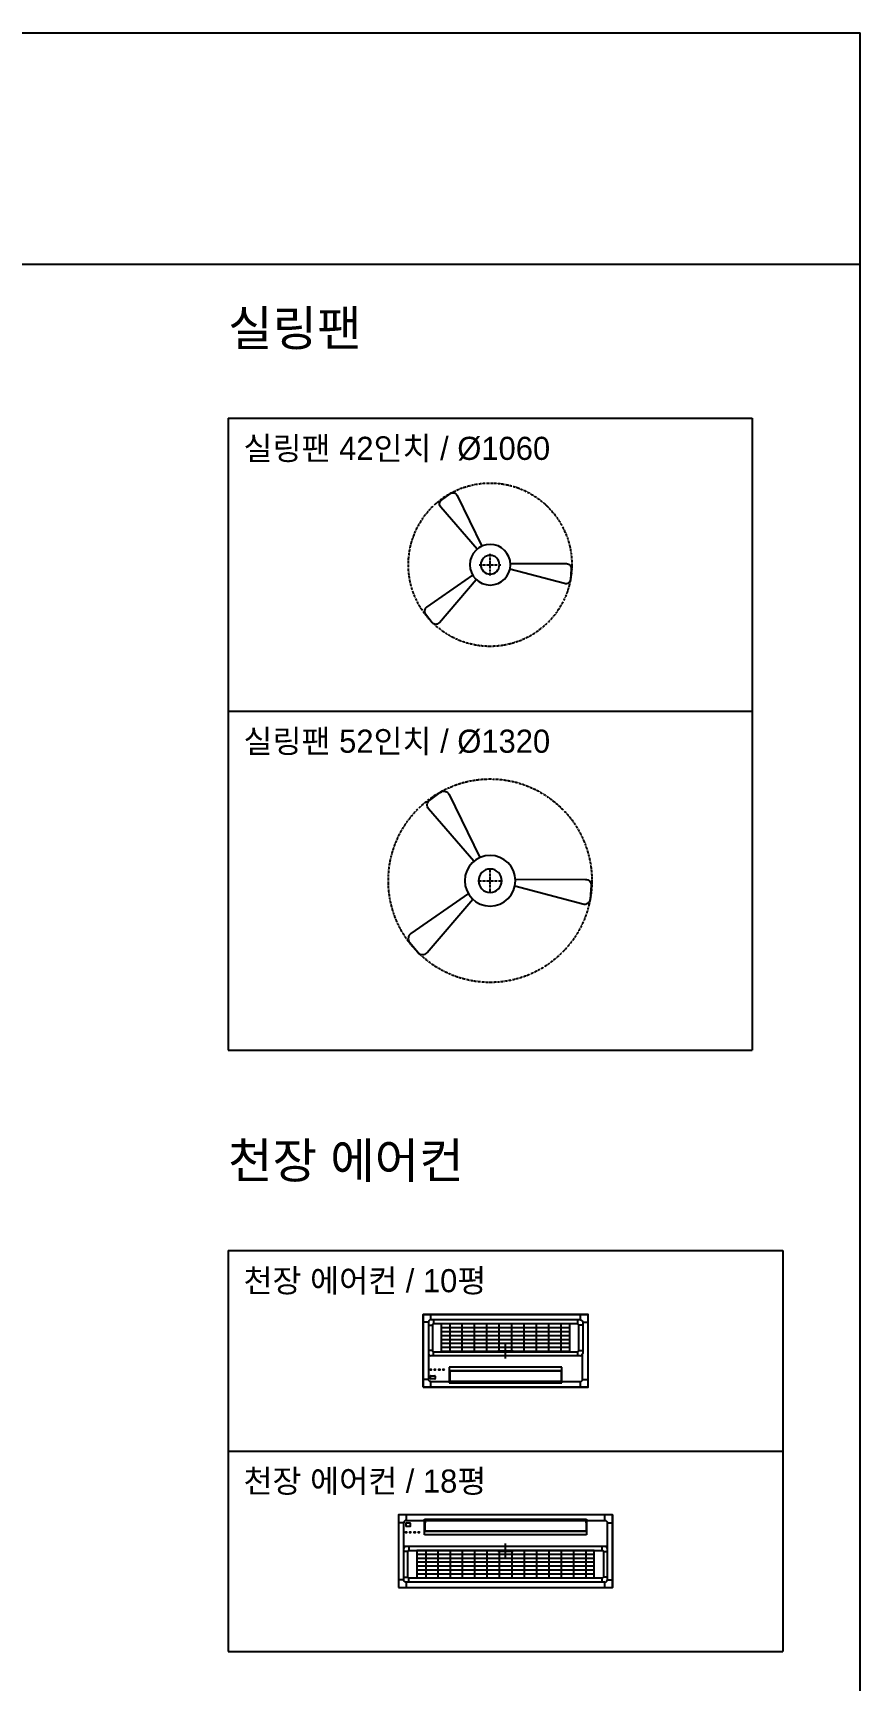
# Model space of a CAD drawing. Header units: millimetres. Extents: x 488786 to 747986, y 25193 to 95000.
# Drawn here: x 605034 to 610400, y 84314 to 95000 of the extents above; entities that cross this region are included whole.
import ezdxf

# ---------------------------------------------------------------- set-up
doc = ezdxf.new("R2010")
doc.units = ezdxf.units.MM
doc.linetypes.add('CEN', pattern=[25, 15, -4, 2, -4])
for name, color, linetype in [('1. CEN', 9, 'CEN'), ('10. ETC', 251, 'Continuous'), ('6. FUR1', 181, 'Continuous'), ('9. HAT', 252, 'Continuous')]:
    doc.layers.add(name, color=color, linetype=linetype)
doc.layers.add('A-텍스트', color=7, linetype='Continuous', lineweight=13)
doc.styles.add('YUHIHA_TEXT', font='Pretendard-Regular.ttf')

# ---------------------------------------------------------------- blocks, each defined once
blk = doc.blocks.new('YUHIHA_HVAC_CeilingFan_42Inch_Geometry')
at = {"layer": '1. CEN'}
for points in [[(-70, 0), (70, 0)], [(0, -70), (0, 70)]]:
    blk.add_lwpolyline(points, dxfattribs=at)
blk.add_circle((0, 0), 530, dxfattribs=at)
at = {"layer": '6. FUR1', "extrusion": (0, 0, -1)}
for points in [[(84.85652783168189, 100.9310557969438), (320.7017498086643, 374.3353970106691, 0.4360184581088266), (315.7817062920949, 418.6571156154096), (259.5425954338134, 460.3470940653933, 0.4684089588794011), (214.1070229980105, 449.3146597915184), (52.79853921023459, 120.8305532438535)], [(-131.5798021829615, 8.629252427155732), (-496.4109228899615, 6.983816929365275, 0.4360184581087897), (-526.6100596748073, -25.8282800126326), (-521.1286649463509, -95.61972794946631, 0.4684089588794257), (-482.9749628001009, -122.6456573712203), (-128.7488312362329, -28.48590520364814)], [(113.3390126516897, -67.3941878138139), (413.1139857960661, -275.3350918480137, -0.43601845810877), (419.4254160874189, -319.4801642339298), (375.3882301461636, -373.9009153098596, -0.4684089588794137), (328.6372385252253, -374.5722058805841), (89.98926443777599, -96.38278179158806)]]:
    blk.add_lwpolyline(points, format="xyb", dxfattribs=at)
at = {"layer": '6. FUR1', "color": 241, "linetype": 'Continuous', "lineweight": -3, "extrusion": (0, 0, -1)}
for radius in [131.8624599343875, 60.85959689279424]:
    blk.add_circle((0, 0), radius, dxfattribs=at)
blk = doc.blocks.new('YUHIHA_HVAC_CeilingFan_42Inch_Plan')
at = {"layer": '6. FUR1'}
blk.add_blockref('YUHIHA_HVAC_CeilingFan_42Inch_Geometry', (0, 0), dxfattribs=at)
blk = doc.blocks.new('YUHIHA_HVAC_CeilingFan_52Inch_Geometry')
at = {"layer": '1. CEN'}
for points in [[(-70, 0), (70, 0)], [(0, -70), (0, 70)]]:
    blk.add_lwpolyline(points, dxfattribs=at)
blk.add_circle((0, 0), 660, dxfattribs=at)
at = {"layer": '6. FUR1', "extrusion": (0, 0, -1)}
for points in [[(105.6703931488737, 125.6877298603504), (399.3644431579451, 466.153513258585, 0.4360184581088266), (393.2375965146638, 521.3465968040982), (323.2039867666317, 573.2624190248316, 0.4684089588794011), (266.6238399597786, 559.5239159667981), (65.7491242995311, 150.4682361150044)], [(-163.854093284448, 10.74586151307449), (-618.1720926554262, 8.696828629021184, 0.4360184581087897), (-655.77856487807, -32.16351850627689), (-648.9526771030069, -119.0736234842334, 0.4684089588794257), (-601.4405197133457, -152.7285544622719), (-160.3287332375767, -35.47301402718585)], [(141.1391478303994, -83.92483765492216), (514.4438313686842, -342.8701143767539, -0.43601845810877), (522.3033483352629, -397.8432233856439), (467.4645884838974, -465.6124605745425, -0.4684089588794137), (409.2463725030975, -466.4484073229833), (112.0621028847672, -120.0238414763153)]]:
    blk.add_lwpolyline(points, format="xyb", dxfattribs=at)
at = {"layer": '6. FUR1', "color": 241, "linetype": 'Continuous', "lineweight": -3, "extrusion": (0, 0, -1)}
for radius in [164.2060821824448, 75.78742254574377]:
    blk.add_circle((0, 0), radius, dxfattribs=at)
blk = doc.blocks.new('YUHIHA_HVAC_CeilingFan_52Inch_Plan')
at = {"layer": '6. FUR1'}
blk.add_blockref('YUHIHA_HVAC_CeilingFan_52Inch_Geometry', (0, 0), dxfattribs=at)
blk = doc.blocks.new('YUHIHA_HVAC_CeilingAC_10Pyeong_Geometry')
at = {"layer": '6. FUR1', "color": 241, "linetype": 'Continuous', "lineweight": -3}
for p, q in [((0, 469.9999100000277), (1070, 469.9999100000277)), ((0, 0), (0, 469.9999100000277)), ((1070, 0), (1070, 469.9999100000277)), ((1070, 0), (0, 0))]:
    blk.add_line(p, q, dxfattribs=at)
at = {"layer": '6. FUR1', "linetype": 'Continuous'}
blk.add_lwpolyline([(0, 0), (1070, 0), (1070, 470), (0, 470)], close=True, dxfattribs=at)
at = {"layer": '9. HAT', "linetype": 'Continuous'}
for p, q in [((50, 435.4833766095981), (50, 469.9999100000277)), ((67.51250959648314, 435.4834038290137), (67.51120000001538, 409.4999215851422)), ((1002.487501226664, 435.4834038289555), (1002.488799999992, 409.4999215851422)), ((1020, 470), (1020, 435.4834066095937)), ((34.51724000002287, 419.999919574504), (0, 419.999919574504)), ((60.5124100000321, 402.4999229255627), (60.5124100000321, 236.4999547127809)), ((1002.487599999993, 409.4999215851422), (67.5124100000321, 409.4999215851422)), ((119.7000000000262, 401.1819931779464), (119.7000000000262, 408.8178517157648)), ((119.7000000000262, 392.6319948151504), (119.7000000000262, 400.2678533529834)), ((119.7000000000262, 384.081996452398), (119.7000000000262, 391.7178549902019)), ((950.2999999999955, 384.081996452398), (119.7000000000262, 384.081996452398)), ((119.7000000000262, 375.5319980896456), (119.7000000000262, 383.1678566274349)), ((119.7000000000262, 366.9819997268642), (119.7000000000262, 374.6178582646826)), ((119.7000000000262, 358.4320013641118), (119.7000000000262, 366.0678599019301)), ((950.2999999999955, 358.4320013640827), (119.7000000000262, 358.4320013641118)), ((119.7000000000262, 349.8820030013304), (119.7000000000262, 357.5178615391487)), ((119.7000000000262, 341.3320046385634), (119.7000000000262, 348.9678631763672)), ((119.7000000000262, 332.782006275811), (119.7000000000262, 340.4178648136149)), ((950.2999999999955, 332.782006275811), (119.7000000000262, 332.782006275811)), ((119.7000000000262, 324.2320079130295), (119.7000000000262, 331.8678664508479)), ((119.7000000000262, 315.6820095502772), (119.7000000000262, 323.3178680880956)), ((175.0486149999851, 229.499956053216), (175.0486149999851, 409.4999215851422)), ((253.8485249999794, 229.499956053216), (253.8485249999794, 409.4999215851422)), ((333.8485249999794, 229.499956053216), (333.8485249999794, 409.4999215851422)), ((413.8485249999794, 229.499956053216), (413.8485249999794, 409.4999215851422)), ((493.8485249999794, 229.499956053216), (493.8485249999794, 409.4999215851422)), ((574.9513850000368, 229.499956053216), (574.9513850000368, 409.4999215851422)), ((654.9513850000368, 229.499956053216), (654.9513850000368, 409.4999215851422)), ((734.9513850000368, 229.499956053216), (734.9513850000368, 409.4999215851422)), ((814.9513850000368, 229.499956053216), (814.9513850000368, 409.4999215851422)), ((894.9513850000368, 229.499956053216), (894.9513850000368, 409.4999215851422)), ((950.2999999999955, 408.8178517157357), (950.2999999999955, 401.1819931779173)), ((950.2999999999955, 400.2678533529834), (950.2999999999955, 392.6319948151504)), ((950.2999999999955, 391.7178549902019), (950.2999999999955, 384.081996452398)), ((950.2999999999955, 383.1678566274349), (950.2999999999955, 375.5319980896456)), ((950.2999999999955, 374.6178582646826), (950.2999999999955, 366.9819997268642)), ((950.2999999999955, 366.0678599019011), (950.2999999999955, 358.4320013640827)), ((950.2999999999955, 357.5178615391487), (950.2999999999955, 349.8820030013304)), ((950.2999999999955, 348.9678631763672), (950.2999999999955, 341.3320046385634)), ((950.2999999999955, 340.4178648136149), (950.2999999999955, 332.782006275811)), ((950.2999999999955, 331.8678664508479), (950.2999999999955, 324.2320079130295)), ((950.2999999999955, 323.3178680880665), (950.2999999999955, 315.6820095502481)), ((1009.487600000008, 236.4999547127809), (1009.487600000008, 402.4999229255627)), ((1035.483499999988, 419.999919574504), (1035.483499999988, 218.9988480640459)), ((1035.483499999988, 419.999919574504), (1070, 419.999919574504)), ((60.5124100000321, 236.4999547127809), (34.51737641730142, 236.4999547127809)), ((35.00001999998494, 215.178368795634), (35.00001999998494, 49.99999042553827)), ((67.51120000001538, 203.5258410269744), (67.51120000001538, 229.499956053216)), ((67.5124100000321, 229.499956053216), (1002.487599999993, 229.499956053216)), ((119.7000000000262, 307.1320111874957), (119.7000000000262, 314.7678697253141)), ((950.2999999999955, 307.1320111874957), (119.7000000000262, 307.1320111874957)), ((119.7000000000262, 298.5820128247433), (119.7000000000262, 306.2178713625326)), ((119.7000000000262, 290.0320144619764), (119.7000000000262, 297.6678729997802)), ((119.7000000000262, 281.4820160991949), (119.7000000000262, 289.1178746370278)), ((950.2999999999955, 281.4820160991949), (119.7000000000262, 281.4820160991949)), ((119.7000000000262, 272.9320177364425), (119.7000000000262, 280.5678762742609)), ((119.7000000000262, 264.382019373661), (119.7000000000262, 272.0178779114794)), ((119.7000000000262, 255.8320210109086), (119.7000000000262, 263.467879548698)), ((950.2999999999955, 255.8320210109086), (119.7000000000262, 255.8320210109086)), ((119.7000000000262, 247.2820226481417), (119.7000000000262, 254.9178811859456)), ((119.7000000000262, 238.7320242853603), (119.7000000000262, 246.3678828231932)), ((119.7000000000262, 230.1820259226078), (119.7000000000262, 237.8178844604408)), ((950.2999999999955, 230.1820259225788), (119.7000000000262, 230.1820259226078)), ((950.2999999999955, 314.7678697253141), (950.2999999999955, 307.1320111874957)), ((950.2999999999955, 306.2178713625326), (950.2999999999955, 298.5820128247433)), ((950.2999999999955, 297.6678729997802), (950.2999999999955, 290.0320144619764)), ((950.2999999999955, 289.1178746370278), (950.2999999999955, 281.4820160991949)), ((950.2999999999955, 280.5678762742318), (950.2999999999955, 272.9320177364134)), ((950.2999999999955, 272.0178779114794), (950.2999999999955, 264.382019373661)), ((950.2999999999955, 263.467879548698), (950.2999999999955, 255.8320210109086)), ((950.2999999999955, 254.9178811859456), (950.2999999999955, 247.2820226481417)), ((950.2999999999955, 246.3678828231932), (950.2999999999955, 238.7320242853603)), ((950.2999999999955, 237.8178844604117), (950.2999999999955, 230.1820259225788)), ((1002.488799999992, 229.499956053216), (1002.488799999992, 203.5258410269744)), ((1035, 49.99999042553827), (1035, 215.194878792463)), ((1020.001899999981, 203.5258410269744), (49.99899000000732, 203.5258410269744)), ((67.5123000000167, 206.4944104585302), (67.5123000000167, 206.4553304660221)), ((67.5124100000321, 205.4925406503899), (67.5124100000321, 205.723930606051)), ((900.500100000012, 127.9785954934778), (168.5748105558523, 127.9785954934778)), ((168.5748105558523, 127.9785954934778), (168.5748105558523, 28.14090461134037)), ((900.500100000012, 127.9784754934808), (169.4998899999846, 127.9784754934808)), ((900.500100000012, 28.14090461134037), (900.500100000012, 127.9785954934778)), ((1002.487599999993, 206.4944304584933), (1002.487599999993, 205.723930606051)), ((1002.487599999993, 205.723930606051), (1002.487599999993, 205.4925406503608)), ((35.00001999998494, 49.99999042553827), (0, 49.99999042553827)), ((47.85632999998052, 56.25022922870993), (47.85632999998052, 70.25022654785425)), ((50, 34.99987329791475), (168.5748105558523, 34.99987329791475)), ((50, 0), (50, 34.99987329791475)), ((51.25004000002082, 73.64393589796964), (75.2500400000208, 73.64393589796964)), ((75.2500400000208, 52.85651987853635), (51.25004000002082, 52.85651987853635)), ((78.64374999999562, 70.25022654785425), (78.64374999999562, 56.25022922870993)), ((168.5748105558523, 28.14090461134037), (900.500100000012, 28.14090461134037)), ((172.8126300000004, 104.1018800656166), (897.1874000000024, 104.1018800656166)), ((897.1875, 104.1020000655699), (172.8146800000104, 104.1020000655699)), ((172.8146800000104, 104.1020000655699), (172.8146800000104, 36.62980298580078)), ((172.8146800000104, 36.62980298580078), (172.8146800000104, 50.40063034882768)), ((897.1853000000119, 36.62980298580078), (172.8146800000104, 36.62980298580078)), ((172.8146800000104, 36.62980298580078), (897.1875, 36.62980298580078)), ((897.1853000000119, 50.40063034882768), (897.1853000000119, 36.62980298580078)), ((897.1875, 36.62980298580078), (897.1875, 104.1020000655699)), ((900.500100000012, 34.99987329791475), (1020, 34.99987329791475)), ((1020, 34.99987329791475), (1020, 0)), ((1035, 49.99999042553827), (1070, 49.99999042553827))]:
    blk.add_line(p, q, dxfattribs=at)
at = {"layer": '9. HAT'}
for points in [[(485, 235), (585, 235)], [(535, 185), (535, 285)]]:
    blk.add_lwpolyline(points, dxfattribs=at)
at = {"layer": '9. HAT', "linetype": 'Continuous'}
for centre, major_axis, ratio, start_param, end_param in [((49.99890000001324, 218.9988480640459), (15.477767, 0), 0.999999808510703, 3.39100666141225, 4.712388980384691), ((1020.001899999981, 218.9988480640459), (15.473012, 0), 0.999999808510703, 4.712388980384691, 6.034793678315832), ((-9373.977063307648, 206.4358054698677), (9441.489363327848, 0), 0.9999998085107034, 6.28318323917781, 6.283187375181363), ((-9479.36575246852, 203.9501073655701), (9546.878371002618, 0), 0.9999998085107032, 0.0002542352913326978, 0.0002583225170009414), ((-9296.35170104744, 206.3578154848074), (9363.86401106764, 0), 0.999999808510703, 6.283183230592179, 6.283187383766993), ((-8705.214962684891, 206.3190704922017), (8772.727272706137, 0), 0.9999998085107028, 6.283183107191937, 6.283187507167234), ((-8200.170135732034, 204.1163569780911), (8267.682734041144, 0), 0.999999808510703, 0.0002594697900359909, 0.0002640901979022955), ((-7713.616323839748, 206.2427355067921), (7781.128643862564, 0), 0.999999808510703, 6.283182886584902, 6.283187727774269), ((-7208.607085634481, 206.2053755139641), (7276.119405658048, 0), 0.999999808510703, 6.283182761176497, 6.283187853182675), ((-6647.164812110705, 206.1687155209656), (6714.677132135207, 0), 0.999999808510703, 6.283182606373223, 6.283188007956845), ((-6092.437563990118, 206.1328805278463), (6159.949884015567, 0), 0.9999998085107032, 6.283182433787509, 6.283188180571663), ((-5528.555131859836, 206.0979905344866), (5596.067451886223, 0), 0.999999808510703, 6.283182235386697, 6.283188378972476), ((-4972.773614782658, 204.5496513221005), (5040.286167350681, 0), 0.9999998085107032, 0.0002971794791024547, 0.0003037822654162637), ((-4425.924224107343, 206.0315005472221), (4493.436554135896, 0), 0.999999808510703, 6.283181741989457, 6.283188872369713), ((-3888.664609913009, 206.0001155532518), (3956.176939942873, 0), 0.999999808510703, 6.283181423389827, 6.283189190969345), ((-3373.102678340569, 205.9701155589719), (3440.615008371696, 0), 0.999999808510703, 6.283181053596556, 6.283189560762615), ((-2892.845726674481, 205.9415905644564), (2960.35805670705, 0), 0.999999808510703, 6.283180615176454, 6.283189999182717), ((-2456.813871870625, 205.9146255695669), (2524.326201904496, 0), 0.999999808510703, 6.283180127570881, 6.283190486759189), ((-2022.423941809218, 205.8892855744197), (2089.936271845212, 0), 0.999999808510703, 6.283179438595901, 6.283191175763271), ((-1616.467667919227, 206.6055264493625), (1683.980155498575, 0), 0.999999808510703, 6.282739181969193, 6.282752697527427), ((-1312.90817910945, 205.8437555831479), (1380.420499149398, 0), 0.999999808510703, 6.283177697197312, 6.283192917161863), ((-1090.718745502694, 205.823680587011), (1158.23106554225, 0), 0.999999808510703, 6.283177044573015, 6.283193569757053), ((-754.0728341913637, 205.8054155904829), (821.5851542373757, 0), 0.999999808510703, 6.283174723979095, 6.283195890380078), ((-446.8964068267888, 205.7889305936405), (514.408726885782, 0), 0.999999808510703, 6.283170163583485, 6.283200450775689), ((-380.4415932486737, 205.7743755964329), (447.9539132997905, 0), 0.999999808510703, 6.283170205201963, 6.283200409157211), ((-716.673162090301, 206.4577919445583), (784.1857858133112, 0), 0.999999808510703, 6.28229081052279, 6.282305182116342), ((-120.8776609276465, 205.7511306008528), (188.3899709997234, 0), 0.9999998085107028, 6.283157651759456, 6.283212962570612), ((3.542685987020377, 205.7404856029025), (63.96962424387357, 0), 0.999999808510703, 6.283100344978412, 6.28327026938076), ((5.991052372271953, 205.7848702780175), (61.52127779965218, 0), 0.999999808510703, 6.282194923108599, 6.282375511111205), ((51.25004000002082, 70.25022654785425), (3.3937138, 0), 0.9999998085107028, 1.570796326794897, 3.141592653589793), ((51.25004000002082, 56.25022922870993), (3.3937138, 0), 0.9999998085107028, 3.141592653589793, 4.712388980384691), ((75.2500400000208, 70.25022654785425), (3.3937138, 0), 0.9999998085107028, 0, 1.570796326794897), ((75.2500400000208, 56.25022922870993), (3.3937138, 0), 0.9999998085107028, 4.712388980384691, 6.283185307179586)]:
    blk.add_ellipse(centre, major_axis=major_axis, ratio=ratio, start_param=start_param, end_param=end_param, dxfattribs=at)
for centre in [(49.7064099999916, 112.7065884178883), (76.70640999999159, 112.7065884178883), (105.2064099999916, 112.7065884178883), (132.2064099999916, 112.7065884178883)]:
    blk.add_ellipse(centre, major_axis=(3.625, 0), ratio=0.999999808510703, dxfattribs=at)
for points, knots in [([(49.99992999999085, 435.4834066095937), (48.01369000000705, 435.4835666095605), (46.02687000001606, 435.095926683789), (43.16408000002411, 433.9349769060791), (42.18581000000268, 433.4105070064979), (40.43771999999444, 432.2173772349925), (39.65696000000753, 431.5637273601751), (37.54648000001907, 429.4118977722101), (36.42563000002701, 427.7083580984328), (34.91055999998935, 424.0036288078554), (34.51701000001049, 422.0020491911128), (34.51711000002251, 420.0002995744144)], [2, 2, 2, 2, 9.7511416, 9.7511416, 14.058025, 14.058025, 18.012457, 18.012457, 25.823127, 25.823127, 33.63537, 33.63537, 33.63537, 33.63537]), ([(1020.00059999997, 435.4834066095937), (1022.026299999969, 435.4834666095703), (1026.081200000022, 434.6763667641208), (1031.231700000011, 431.2315274237772), (1034.676500000001, 426.080968410024), (1035.483599999985, 422.0261591864692), (1035.483399999976, 419.9999895744986)], [2, 2, 2, 2, 9.9070768, 17.816346, 25.725604, 33.632516, 33.632516, 33.632516, 33.632516]), ([(67.5123000000167, 409.5000215851178), (66.37812000001577, 409.4999215851422), (65.24735999997938, 409.2209316385706), (63.63020000002143, 408.3655618023622), (62.4870300000257, 407.5263619630423), (61.64758000000439, 406.3833521819178), (60.79197000002023, 404.765652491682), (60.5124100000321, 403.6347027082811), (60.51251999998931, 402.4999429255695)], [0, 0, 0, 0, 0.30948132, 0.30948132, 0.49993339, 0.69038546, 0.69038546, 1, 1, 1, 1]), ([(1009.487700000005, 402.4999429255404), (1009.487600000008, 403.634702708252), (1009.208099999989, 404.765652491682), (1008.352399999982, 406.3833521819178), (1007.512999999984, 407.5263619630423), (1006.369799999993, 408.3655618023622), (1004.752700000012, 409.2209316385415), (1003.621899999969, 409.4999215851422), (1002.487599999993, 409.5000215851178)], [0, 0, 0, 0, 0.30961454, 0.30961454, 0.5000666100000001, 0.69051868, 0.69051868, 1, 1, 1, 1]), ([(60.51251999998931, 236.4999447127629), (60.5124100000321, 235.3651749300916), (60.79197000002023, 234.2342251466617), (61.64758000000439, 232.6165254564257), (62.4870300000257, 231.4735056752834), (63.63020000002143, 230.6343158359814), (65.24735999997938, 229.7789359997841), (66.37812000001577, 229.499956053216), (67.5123000000167, 229.4998660532437)], [0, 0, 0, 0, 0.30961454, 0.30961454, 0.5000666100000001, 0.69051868, 0.69051868, 1, 1, 1, 1]), ([(1002.487599999993, 229.4998660532437), (1003.621899999969, 229.499956053216), (1004.752700000012, 229.7789359997841), (1006.369799999993, 230.6343158359814), (1007.512999999984, 231.4735056752834), (1008.352399999982, 232.6165254564257), (1009.208099999989, 234.2342251466617), (1009.487600000008, 235.3651749300625), (1009.487700000005, 236.4999447127629)], [0, 0, 0, 0, 0.30948132, 0.30948132, 0.49993339, 0.69038546, 0.69038546, 1, 1, 1, 1]), ([(1035.483399999976, 218.998698064097), (1035.483499999988, 218.3580981867563), (1035.443299999991, 217.7172783094575), (1035.323299999989, 216.7635584920936), (1035.273400000013, 216.446878552757), (1035.183700000001, 215.9746286431619), (1035.151299999969, 215.8176786732074), (1035.099099999992, 215.5830587181408), (1035.081000000013, 215.504978733079), (1035.043799999992, 215.3491187629261), (1035.019900000021, 215.2725187776232), (1034.999900000003, 215.1950087924342)], [2, 2, 2, 2, 4.502300299999999, 4.502300299999999, 5.753436899999999, 5.753436899999999, 6.3789939, 6.3789939, 6.6917768, 6.6917768, 7.0045742, 7.0045742, 7.0045742, 7.0045742]), ([(49.99992999999085, 34.99999329788261), (48.95471999997972, 34.99990329791035), (46.86528999999427, 35.22098325556726), (44.86618000001182, 35.86736313177971), (42.23002000002453, 37.03596290800488), (39.15357999999105, 39.15519250220677), (37.03503999999521, 42.23078191325476), (35.86654999998427, 44.86651140855975), (35.22089000000415, 46.86548102575762), (35.00005999999122, 48.95570062551997), (35.00001000002521, 49.99991042555484)], [0, 0, 0, 0, 0.13301151, 0.26602302, 0.26602302, 0.5, 0.73397698, 0.73397698, 0.8669884899999999, 1, 1, 1, 1]), ([(1020, 34.99999329788261), (1021.045300000005, 34.99990329791035), (1023.134699999995, 35.22098325556726), (1025.13380000001, 35.86736313177971), (1027.770000000019, 37.03596290800488), (1030.84639999998, 39.15519250217767), (1032.965000000033, 42.23078191325476), (1034.133500000004, 44.86651140853065), (1034.779099999992, 46.86548102575762), (1035, 48.95570062551997), (1034.999900000003, 49.99991042555484)], [0, 0, 0, 0, 0.13301151, 0.26602302, 0.26602302, 0.5, 0.73397698, 0.73397698, 0.8669884899999999, 1, 1, 1, 1])]:
    blk.add_open_spline(points, degree=3, knots=knots, dxfattribs=at)
for points in [[(535.0000850000142, 435.4834066095937), (352.0832250000094, 435.4833766095981), (169.1664350000356, 435.4833766095981), (49.99992999999085, 435.4834066095937)], [(1020.00059999997, 435.4834066095937), (900.833585000022, 435.4833766095981), (717.9167850000157, 435.4833766095981), (535.0000850000142, 435.4834066095937)], [(34.51711000002251, 420.0002995744144), (34.51727000002575, 353.0008424041152), (34.51727000002575, 285.9999352340528), (34.51741000002949, 218.998998064053)], [(34.53147574497416, 402.4999429255695), (45.04463999998552, 402.4999229255627), (52.77817000001232, 402.4999229255627), (60.51251999998931, 402.4999429255695)], [(1035.351568040613, 402.4999429255404), (1024.955399999984, 402.4999229255627), (1017.221900000011, 402.4999229255627), (1009.487700000005, 402.4999429255404)], [(34.51741000002949, 218.998998064053), (34.51727000002575, 217.7122683104244), (34.67984000000433, 216.4251485569112), (35.00001000002521, 215.1784787956421)], [(60.51251999998931, 236.4999447127629), (52.77815999999439, 236.4999547127809), (45.04462000001514, 236.4999547127809), (37.51426999999239, 236.4999447127629)], [(1009.487700000005, 236.4999447127629), (1017.221900000011, 236.4999547127809), (1024.955399999984, 236.4999547127809), (1035.818793408689, 236.4999447127629)]]:
    blk.add_open_spline(points, degree=3, dxfattribs=at)
blk = doc.blocks.new('YUHIHA_HVAC_CeilingAC_10Pyeong_Plan', base_point=(535, 235))
at = {"layer": '6. FUR1'}
blk.add_blockref('YUHIHA_HVAC_CeilingAC_10Pyeong_Geometry', (0, 0), dxfattribs=at)
blk = doc.blocks.new('YUHIHA_HVAC_CeilingAC_18Pyeong_Geometry')
at = {"layer": '6. FUR1', "color": 241, "linetype": 'Continuous', "lineweight": -3}
for p, q in [((1390, 470), (0, 469.9999999999708)), ((0, 469.9999999999708), (0, 8.999994315672666e-05)), ((1390, 470), (1390, 8.999997226055712e-05)), ((0, 8.999994315672666e-05), (1390, 8.999997226055712e-05))]:
    blk.add_line(p, q, dxfattribs=at)
at = {"layer": '6. FUR1', "linetype": 'Continuous'}
blk.add_lwpolyline([(0, 0), (1390, 0), (1390, 470), (0, 470)], close=True, dxfattribs=at)
at = {"layer": '9. HAT', "linetype": 'Continuous'}
for p, q in [((50, 469.9999999999708), (50, 435.0001267020562)), ((50, 435.0001267020562), (168.5748105558378, 435.0001267020562)), ((168.5748105558378, 441.8590953886451), (1220.500100000005, 441.8590953886742)), ((168.5748105558378, 342.0214045065077), (168.5748105558378, 441.8590953886451)), ((1217.185300000012, 433.3701970142138), (172.8146800000104, 433.3701970141847)), ((172.8146800000104, 433.3701970141847), (172.8146800000104, 419.5993696511578)), ((172.8146800000104, 433.3701970141847), (1217.1875, 433.3701970142138)), ((172.8146800000104, 365.8979999344156), (172.8146800000104, 433.3701970141847)), ((1217.185300000012, 419.5993696511869), (1217.185300000012, 433.3701970142138)), ((1217.1875, 433.3701970142138), (1217.1875, 365.8979999344447)), ((1220.500100000005, 441.8590953886742), (1220.500100000005, 342.0214045065368)), ((1220.500100000005, 435.0001267020853), (1340, 435.0001267020853)), ((1340, 435.0001267020853), (1340, 470)), ((35.00001999997767, 420.0000095744472), (0, 420.0000095744472)), ((35.00001999997767, 254.8216312043224), (35.00001999997767, 420.0000095744472)), ((47.85632999998052, 413.7497707712755), (47.85632999998052, 399.7497734521166)), ((75.25004000001354, 417.1434801214491), (51.25004000001354, 417.1434801214491)), ((51.25004000001354, 396.3560641020013), (75.25004000001354, 396.3560641020013)), ((78.64374999998836, 399.7497734521166), (78.64374999998836, 413.7497707712755)), ((1220.500100000005, 342.0214045065368), (168.5748105558378, 342.0214045065077)), ((1220.500100000005, 342.0215245065192), (169.49988999997, 342.0215245064902)), ((172.8126300000004, 365.8981199343689), (1217.187399999988, 365.898119934398)), ((1217.1875, 365.8979999344447), (172.8146800000104, 365.8979999344156)), ((1355, 420.0000095744763), (1390, 420.0000095744763)), ((1355, 420.0000095744763), (1355, 254.805121207537)), ((60.51241000002482, 233.5000452871755), (34.51737641729414, 233.5000452871755)), ((1340.001899999974, 266.4741589730111), (49.99898999999277, 266.474158972982)), ((60.51241000002482, 67.50007707440818), (60.51241000002482, 233.5000452871755)), ((67.5112000000081, 266.474158972982), (67.5112000000081, 240.5000439467549)), ((67.51230000000214, 263.5055895414407), (67.51230000000214, 263.5446695339342)), ((67.51241000002483, 264.5074593495665), (67.51241000002483, 264.2760693939053)), ((67.51241000002483, 240.5000439467549), (1322.487599999993, 240.500043946784)), ((119.7000000000116, 239.8179740773485), (119.7000000000116, 232.1821155395301)), ((1270.299999999981, 239.8179740774067), (119.7000000000116, 239.8179740773485)), ((119.7000000000116, 231.2679757145961), (119.7000000000116, 223.6321171767777)), ((119.7000000000116, 222.7179773518146), (119.7000000000116, 215.0821188140253)), ((119.7000000000116, 214.1679789890622), (119.7000000000116, 206.5321204512584)), ((1270.299999999981, 214.1679789890913), (119.7000000000116, 214.1679789890622)), ((177.4487949999748, 240.5000439467549), (177.4487949999748, 60.50007841484329)), ((256.248704999969, 240.5000439467549), (256.248704999969, 60.50007841484329)), ((335.0486149999779, 240.5000439467549), (335.0486149999779, 60.50007841484329)), ((413.8485249999794, 240.5000439467549), (413.8485249999794, 60.50007841484329)), ((493.8485249999794, 240.5000439467549), (493.8485249999794, 60.50007841484329)), ((573.8485249999794, 240.500043946784), (573.8485249999794, 60.50007841487241)), ((653.8485249999794, 240.500043946784), (653.8485249999794, 60.50007841487241)), ((734.9513850000221, 240.500043946784), (734.9513850000221, 60.50007841487241)), ((814.9513850000221, 240.500043946784), (814.9513850000221, 60.50007841487241)), ((894.9513850000221, 240.500043946784), (894.9513850000221, 60.50007841487241)), ((974.951385000022, 240.500043946784), (974.951385000022, 60.50007841487241)), ((1054.951385000022, 240.500043946784), (1054.951385000022, 60.50007841487241)), ((1134.951385000022, 240.500043946784), (1134.951385000022, 60.50007841487241)), ((1214.951385000022, 240.500043946784), (1214.951385000022, 60.50007841487241)), ((1270.299999999981, 232.1821155395883), (1270.299999999981, 239.8179740774067)), ((1270.299999999981, 223.6321171768068), (1270.299999999981, 231.2679757146252)), ((1270.299999999981, 215.0821188140544), (1270.299999999981, 222.7179773518437)), ((1270.299999999981, 206.5321204512875), (1270.299999999981, 214.1679789890913)), ((1322.487599999993, 264.2760693939344), (1322.487599999993, 264.5074593496247)), ((1322.487599999993, 263.5055695414921), (1322.487599999993, 264.2760693939344)), ((1322.488799999992, 240.500043946784), (1322.488799999992, 266.4741589730111)), ((1329.487599999993, 233.5000452872046), (1329.487599999993, 67.50007707443729)), ((1355.483499999973, 50.00008042551053), (1355.483499999973, 251.0011519359396)), ((119.7000000000116, 205.6179806263099), (119.7000000000116, 197.9821220884769)), ((119.7000000000116, 197.0679822635284), (119.7000000000116, 189.4321237256954)), ((119.7000000000116, 188.5179839007615), (119.7000000000116, 180.882125362943)), ((1270.299999999981, 188.5179839007906), (119.7000000000116, 188.5179839007615)), ((119.7000000000116, 179.96798553798), (119.7000000000116, 172.3321270001907)), ((119.7000000000116, 171.4179871752276), (119.7000000000116, 163.7821286374383)), ((119.7000000000116, 162.8679888124752), (119.7000000000116, 155.2321302746568)), ((1270.299999999981, 162.8679888125043), (119.7000000000116, 162.8679888124752)), ((119.7000000000116, 154.3179904496938), (119.7000000000116, 146.6821319118753)), ((119.7000000000116, 145.7679920869414), (119.7000000000116, 138.1321335491084)), ((119.7000000000116, 137.2179937241599), (119.7000000000116, 129.5821351863561)), ((1270.299999999981, 137.217993724189), (119.7000000000116, 137.2179937241599)), ((119.7000000000116, 128.667995361393), (119.7000000000116, 121.0321368236037)), ((119.7000000000116, 120.1179969986406), (119.7000000000116, 112.4821384608222)), ((119.7000000000116, 111.5679986358591), (119.7000000000116, 103.9321400980407)), ((1270.299999999981, 111.5679986359173), (119.7000000000116, 111.5679986358591)), ((1270.299999999981, 197.982122088506), (1270.299999999981, 205.6179806263389)), ((1270.299999999981, 189.4321237257536), (1270.299999999981, 197.0679822635866)), ((1270.299999999981, 180.8821253629721), (1270.299999999981, 188.5179839007906)), ((1270.299999999981, 172.3321270002198), (1270.299999999981, 179.9679855380091)), ((1270.299999999981, 163.7821286374674), (1270.299999999981, 171.4179871752567)), ((1270.299999999981, 155.2321302746859), (1270.299999999981, 162.8679888125043)), ((1270.299999999981, 146.6821319119335), (1270.299999999981, 154.317990449752)), ((1270.299999999981, 138.1321335491375), (1270.299999999981, 145.7679920869705)), ((1270.299999999981, 129.5821351863851), (1270.299999999981, 137.217993724189)), ((1270.299999999981, 121.0321368236328), (1270.299999999981, 128.6679953614221)), ((1270.299999999981, 112.4821384608513), (1270.299999999981, 120.1179969986697)), ((1270.299999999981, 103.9321400980989), (1270.299999999981, 111.5679986359173)), ((34.51724000000831, 50.00008042548144), (0, 50.00008042548144)), ((50, 34.51662339037284), (50, 8.999994315672666e-05)), ((67.51250959646859, 34.51659617097175), (67.5112000000081, 60.50007841484329)), ((1322.487599999993, 60.50007841487241), (67.51241000002483, 60.50007841484329)), ((119.7000000000116, 103.0180002731067), (119.7000000000116, 95.38214173528831)), ((119.7000000000116, 94.46800191032526), (119.7000000000116, 86.83214337253594)), ((119.7000000000116, 85.91800354757288), (119.7000000000116, 78.28214500976902)), ((1270.299999999981, 85.91800354760198), (119.7000000000116, 85.91800354757288)), ((119.7000000000116, 77.3680051848205), (119.7000000000116, 69.73214664698753)), ((119.7000000000116, 68.81800682203902), (119.7000000000116, 61.18214828420605)), ((1270.299999999981, 95.38214173531742), (1270.299999999981, 103.0180002731359)), ((1270.299999999981, 86.83214337256504), (1270.299999999981, 94.46800191035436)), ((1270.299999999981, 78.28214500979811), (1270.299999999981, 85.91800354760198)), ((1270.299999999981, 69.73214664701663), (1270.299999999981, 77.36800518484961)), ((1270.299999999981, 61.18214828426426), (1270.299999999981, 68.81800682209723)), ((1322.487501226657, 34.51659617105906), (1322.488799999992, 60.50007841487241)), ((1340, 0), (1340, 34.51659339042089)), ((1355.483499999973, 50.00008042551053), (1390, 50.00008042551053))]:
    blk.add_line(p, q, dxfattribs=at)
at = {"layer": '9. HAT'}
for points in [[(645, 235), (745, 235)], [(695, 185), (695, 285)]]:
    blk.add_lwpolyline(points, dxfattribs=at)
at = {"layer": '9. HAT', "linetype": 'Continuous'}
for centre in [(49.70640999998432, 357.2934115820972), (76.70640999998432, 357.2934115820972), (105.2064099999843, 357.2934115820972), (132.2064099999843, 357.2934115820972)]:
    blk.add_ellipse(centre, major_axis=(3.625, 0), ratio=0.9999998085106412, dxfattribs=at)
for centre, major_axis, ratio, start_param, end_param in [((51.25004000001354, 413.7497707712755), (3.3937138, 0), 0.9999998085106412, 1.570796326794897, 3.141592653589793), ((51.25004000001354, 399.7497734521166), (3.3937138, 0), 0.9999998085106412, 3.141592653589793, 4.712388980384691), ((75.25004000001354, 413.7497707712755), (3.3937138, 0), 0.9999998085106412, 0, 1.570796326794897), ((75.25004000001354, 399.7497734521166), (3.3937138, 0), 0.9999998085106412, 4.712388980384691, 6.283185307179586), ((49.99889999999868, 251.0011519359105), (15.477767, 0), 0.9999998085106412, 1.570796326794897, 2.892178645767217), ((5.991052372264676, 264.2151297219389), (61.52127779965218, 0), 0.9999998085106412, 0.0008097960683818236, 0.0009903840710159038), ((3.542685987020377, 264.2595143970684), (63.96962424387357, 0), 0.9999998085106412, 6.283100344978412, 6.28327026938076), ((-120.877660927661, 264.2488693991036), (188.3899709997234, 0), 0.9999998085106411, 6.283157651788557, 6.283212962599717), ((-716.673162090301, 263.5422080554272), (784.1857858133112, 0), 0.999999808510641, 0.0008801250632476937, 0.0008944966567961469), ((-380.4415932486882, 264.2256244035671), (447.9539132997905, 0), 0.9999998085106412, 6.283170205201963, 6.283200409157211), ((-446.896406826796, 264.2110694063449), (514.408726885782, 0), 0.9999998085106412, 6.283170163583485, 6.283200450775689), ((-754.0728341913782, 264.1945844095026), (821.5851542373757, 0), 0.9999998085106412, 6.283174723979095, 6.283195890380078), ((-1090.718745502709, 264.1763194129744), (1158.23106554225, 0), 0.9999998085106412, 6.283177044602119, 6.283193569786157), ((-1312.90817910945, 264.1562444168521), (1380.420499149398, 0), 0.9999998085106413, 6.283177697197312, 6.283192917161863), ((-1616.467667919235, 263.3944735506229), (1683.980155498575, 0), 0.9999998085106412, 0.0004326096521684422, 0.0004461252104025314), ((-2022.423941809218, 264.1107144255657), (2089.936271845212, 0), 0.9999998085106412, 6.283179438595901, 6.283191175763271), ((-2456.813871870633, 264.0853744303895), (2524.326201904496, 0), 0.9999998085106411, 6.283180127599983, 6.283190486788293), ((-2892.845726674481, 264.058409435529), (2960.35805670705, 0), 0.9999998085106413, 6.283180615176454, 6.283189999182717), ((-3373.102678340569, 264.0298844410136), (3440.615008371696, 0), 0.999999808510641, 6.283181053596556, 6.283189560762615), ((-3888.664609913016, 263.9998844467336), (3956.176939942873, 0), 0.9999998085106412, 6.283181423389827, 6.283189190969345), ((-4425.924224107353, 263.9684994527634), (4493.436554135896, 0), 0.9999998085106411, 6.283181741989457, 6.283188872369713), ((-4972.773614782664, 265.4503486778558), (5040.286167350681, 0), 0.9999998085106412, 6.282881524914164, 6.282888127700478), ((-5528.555131859845, 263.9020094654697), (5596.067451886223, 0), 0.9999998085106411, 6.283182235386697, 6.283188378972476), ((-6092.437563990125, 263.8671194721392), (6159.949884015567, 0), 0.9999998085106412, 6.283182433787509, 6.283188180571663), ((-6647.164812110714, 263.8312844790198), (6714.677132135207, 0), 0.9999998085106412, 6.283182606402327, 6.283188007985949), ((-7208.607085634489, 263.7946244860213), (7276.119405658048, 0), 0.9999998085106412, 6.283182761176497, 6.283187853182675), ((-7713.616323839757, 263.7572644931643), (7781.128643862564, 0), 0.9999998085106412, 6.283182886584902, 6.283187727774269), ((-8200.170135732042, 265.8836430218653), (8267.682734041144, 0), 0.999999808510641, 6.282921216981685, 6.282925837389556), ((-8705.214962684899, 263.6809295077837), (8772.727272706137, 0), 0.9999998085106412, 6.283183107191937, 6.283187507167234), ((-9296.351701047446, 263.6421845151781), (9363.86401106764, 0), 0.9999998085106412, 6.283183230592179, 6.283187383766993), ((-9479.365752468526, 266.0498926344153), (9546.878371002618, 0), 0.999999808510641, 6.282926984662589, 6.282931071888258), ((-9373.977063307657, 263.5641945301177), (9441.489363327848, 0), 0.9999998085106413, 6.28318323917781, 6.283187375181363), ((1340.001899999974, 251.0011519359396), (15.473012, 0), 0.9999998085106412, 0.2483916288637908, 1.570796326794897)]:
    blk.add_ellipse(centre, major_axis=major_axis, ratio=ratio, start_param=start_param, end_param=end_param, dxfattribs=at)
for points, knots in [([(49.99992999999085, 435.0000067021029), (48.95471999997972, 435.0000967020751), (46.86528999997972, 434.7790167444182), (44.86618000001182, 434.1326368682057), (42.23002000000997, 432.964037091966), (39.15357999998378, 430.8448074977641), (37.03503999998065, 427.7692180867161), (35.86654999996972, 425.1334885914257), (35.22088999998959, 423.1345189742133), (35.00005999999122, 421.0442993744655), (35.00001000001794, 420.0000895744306)], [0, 0, 0, 0, 0.13301151, 0.26602302, 0.26602302, 0.5, 0.73397698, 0.73397698, 0.8669884899999999, 1, 1, 1, 1]), ([(1340, 435.0000067021321), (1341.045299999991, 435.0000967021042), (1343.134699999988, 434.7790167444473), (1345.133800000011, 434.1326368682348), (1347.770000000018, 432.9640370919952), (1350.846399999981, 430.8448074978223), (1352.965000000019, 427.7692180867452), (1354.133499999989, 425.1334885914839), (1354.779099999978, 423.1345189742424), (1355, 421.0442993744946), (1354.999899999988, 420.0000895744597)], [0, 0, 0, 0, 0.13301151, 0.26602302, 0.26602302, 0.5, 0.73397698, 0.73397698, 0.8669884899999999, 1, 1, 1, 1]), ([(60.51251999998931, 233.5000552871934), (60.51241000002482, 234.6348250698793), (60.79197000002023, 235.7657748532947), (61.64757999998982, 237.3834745435306), (62.48703000001842, 238.526494324673), (63.63020000001415, 239.3656841639749), (65.24735999997938, 240.2210640001722), (66.3781200000085, 240.5000439467549), (67.51230000000214, 240.5001339467271)], [0, 0, 0, 0, 0.30961454, 0.30961454, 0.5000666100000001, 0.69051868, 0.69051868, 1, 1, 1, 1]), ([(1322.487599999993, 240.5001339467563), (1323.621899999969, 240.500043946784), (1324.752700000012, 240.2210640002013), (1326.369799999979, 239.365684164004), (1327.51299999997, 238.5264943247021), (1328.352399999975, 237.3834745435597), (1329.208099999989, 235.7657748533238), (1329.487599999993, 234.6348250699375), (1329.487699999991, 233.5000552872225)], [0, 0, 0, 0, 0.30948132, 0.30948132, 0.49993339, 0.69038546, 0.69038546, 1, 1, 1, 1]), ([(1355.483399999968, 251.0013019358885), (1355.483499999973, 251.6419018132437), (1355.443299999984, 252.282721690528), (1355.323299999989, 253.2364415078919), (1355.273399999998, 253.553121447243), (1355.183699999994, 254.0253713568236), (1355.151299999969, 254.182321326778), (1355.099099999992, 254.4169412818592), (1355.080999999999, 254.4950212669064), (1355.043799999985, 254.6508812370594), (1355.019900000014, 254.7274812223623), (1354.999899999988, 254.8049912075512)], [2, 2, 2, 2, 4.502300299999999, 4.502300299999999, 5.753436899999999, 5.753436899999999, 6.3789939, 6.3789939, 6.6917768, 6.6917768, 7.0045742, 7.0045742, 7.0045742, 7.0045742]), ([(49.99992999999085, 34.51659339039179), (48.01368999999249, 34.51643339042494), (46.02687000000151, 34.90407331619645), (43.16408000000956, 36.06502309390635), (42.18580999998812, 36.58949299347296), (40.43771999997989, 37.78262276497843), (39.65695999999298, 38.43627263979579), (37.54648000001907, 40.58810222776083), (36.42563000001246, 42.29164190153824), (34.91055999998935, 45.99637119213003), (34.51701000001049, 47.99795080885815), (34.51711000000796, 49.99970042557106)], [2, 2, 2, 2, 9.7511416, 9.7511416, 14.058025, 14.058025, 18.012457, 18.012457, 25.823127, 25.823127, 33.63537, 33.63537, 33.63537, 33.63537]), ([(67.51230000000214, 60.4999784148531), (66.3781200000085, 60.50007841484329), (65.24735999997938, 60.77906836140028), (63.63020000001415, 61.63443819760869), (62.48703000001842, 62.47363803692861), (61.64757999998982, 63.61664781805304), (60.79197000002023, 65.23434750828892), (60.51241000002482, 66.36529729168979), (60.51251999998931, 67.50005707440141)], [0, 0, 0, 0, 0.30948132, 0.30948132, 0.49993339, 0.69038546, 0.69038546, 1, 1, 1, 1]), ([(1329.487699999991, 67.50005707445962), (1329.487599999993, 66.36529729174799), (1329.208099999989, 65.23434750831802), (1328.352399999975, 63.61664781808214), (1327.51299999997, 62.47363803695771), (1326.369799999979, 61.63443819763778), (1324.752700000012, 60.77906836145849), (1323.621899999969, 60.50007841487241), (1322.487599999993, 60.49997841488221)], [0, 0, 0, 0, 0.30961454, 0.30961454, 0.5000666100000001, 0.69051868, 0.69051868, 1, 1, 1, 1]), ([(1340.000599999971, 34.51659339042089), (1342.026299999969, 34.51653339042969), (1346.081200000008, 35.32363323589379), (1351.231700000004, 38.76847257622286), (1354.676500000002, 43.91903158997593), (1355.48359999997, 47.97384081353085), (1355.483399999968, 50.00001042550139)], [2, 2, 2, 2, 9.9070768, 17.816346, 25.725604, 33.632516, 33.632516, 33.632516, 33.632516])]:
    blk.add_open_spline(points, degree=3, knots=knots, dxfattribs=at)
for points in [[(34.51711000000796, 49.99970042557106), (34.51727000001119, 116.9991575958556), (34.51727000001119, 184.0000647659181), (34.51741000002949, 251.0010019359033)], [(34.51741000002949, 251.0010019359033), (34.51727000001119, 252.287731689532), (34.67983999998978, 253.5748514430597), (35.00001000001794, 254.8215212043288)], [(60.51251999998931, 233.5000552871934), (52.77815999997984, 233.5000452871755), (45.04462000000058, 233.5000452871755), (37.51426999997784, 233.5000552871934)], [(1329.487699999991, 233.5000552872225), (1337.221900000004, 233.5000452872046), (1344.95539999997, 233.5000452872046), (1355.818793408689, 233.5000552872225)], [(34.53147574495961, 67.50005707440141), (45.04463999997824, 67.50007707440818), (52.77816999999778, 67.50007707440818), (60.51251999998931, 67.50005707440141)], [(695.0000849999997, 34.51659339042089), (512.0832250000094, 34.51662339037284), (329.166435000021, 34.51662339037284), (49.99992999999085, 34.51659339039179)], [(1340.000599999971, 34.51659339042089), (1060.833585000015, 34.51662339040195), (877.9167850000085, 34.51662339040195), (695.0000849999997, 34.51659339042089)], [(1355.351568040612, 67.50005707445962), (1344.95539999997, 67.50007707443729), (1337.221900000004, 67.50007707443729), (1329.487699999991, 67.50005707445962)]]:
    blk.add_open_spline(points, degree=3, dxfattribs=at)
blk = doc.blocks.new('YUHIHA_HVAC_CeilingAC_18Pyeong_Plan', base_point=(695, 235))
at = {"layer": '6. FUR1'}
blk.add_blockref('YUHIHA_HVAC_CeilingAC_18Pyeong_Geometry', (0, 0), dxfattribs=at)

msp = doc.modelspace()

# ---------------------------------------------------------------- linework, layer by layer
at = {"layer": '10. ETC'}
for p, q in [((597000, 95000), (610400, 95000)), ((610400, 76400), (610400, 95000)), ((597000, 93500), (610400, 93500)), ((606300, 92500), (609700, 92500)), ((606300, 92500), (606300, 88400)), ((609700, 92500), (609700, 88400)), ((606300, 90600), (609700, 90600)), ((606300, 88400), (609700, 88400)), ((606300, 87100), (609900, 87100)), ((606300, 87100), (606300, 84500)), ((609900, 87100), (609900, 84500)), ((606300, 85800), (609900, 85800)), ((606300, 84500), (609900, 84500))]:
    msp.add_line(p, q, dxfattribs=at)

# ---------------------------------------------------------------- block references
at = {"layer": '6. FUR1'}
for name, p in [('YUHIHA_HVAC_CeilingFan_42Inch_Plan', (608000, 91550)), ('YUHIHA_HVAC_CeilingFan_52Inch_Plan', (608000, 89500)), ('YUHIHA_HVAC_CeilingAC_10Pyeong_Plan', (608100, 86450)), ('YUHIHA_HVAC_CeilingAC_18Pyeong_Plan', (608100, 85150))]:
    msp.add_blockref(name, p, dxfattribs=at)

# ---------------------------------------------------------------- texts
at = {"layer": 'A-텍스트', "attachment_point": 1, "style": 'YUHIHA_TEXT'}
for s, insert, char_height, width in [('실링팬', (606300, 93200), 230, 3400), ('\\pxql;실링팬 42인치 / Ø1060', (606400, 92380), 150, 3200), ('\\pxql;실링팬 52인치 / Ø1320', (606400, 90480), 150, 3200), ('천장 에어컨', (606300, 87800), 230, 3600), ('\\pxql;천장 에어컨 / 10평', (606400, 86980), 150, 3400), ('\\pxql;천장 에어컨 / 18평', (606400, 85680), 150, 3400)]:
    msp.add_mtext(s, dxfattribs=dict(at, insert=insert, char_height=char_height, width=width))

doc.saveas('drawing.dxf')
